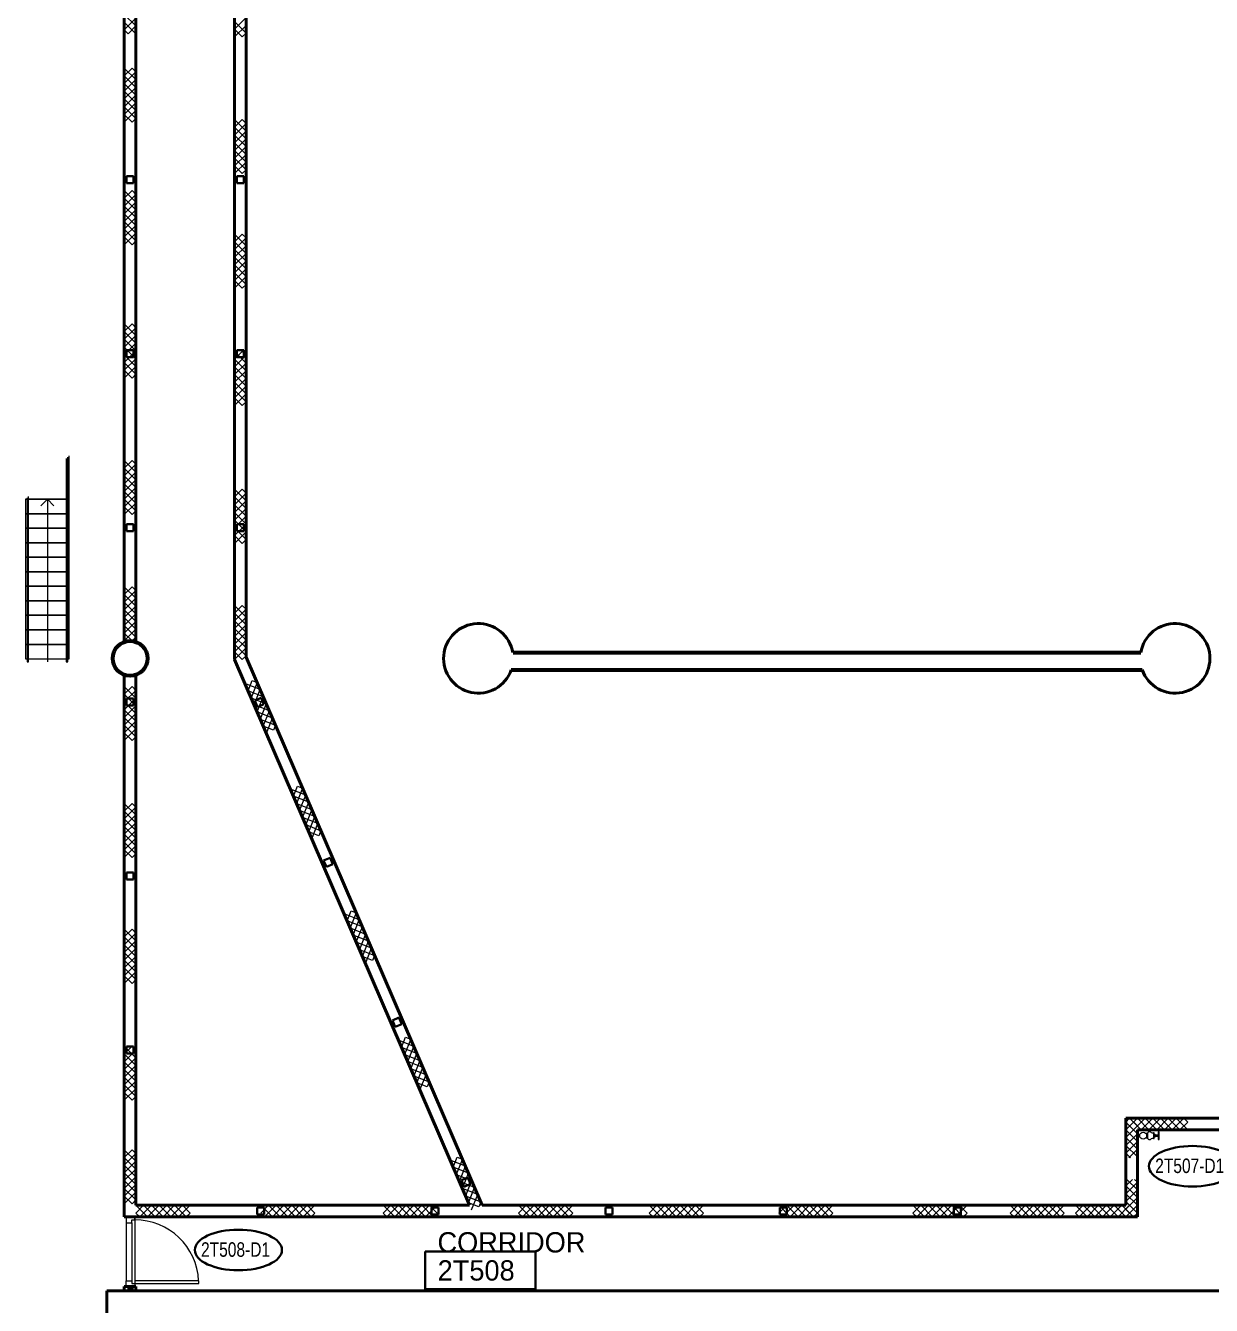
# Model space of a CAD drawing. Header units: metres. Extents: x 1807 to 3745, y 842 to 1968.
# Drawn here: x 3526.2 to 3546.62, y 1320.85 to 1342.9 of the extents above; entities that cross this region are included whole.
import ezdxf
from ezdxf.enums import TextEntityAlignment as Align

# ---------------------------------------------------------------- set-up
doc = ezdxf.new("R2010")
doc.units = ezdxf.units.M
doc.header["$MEASUREMENT"] = 0
doc.layers.get('0').update_dxf_attribs({"lineweight": 0})
for name, color, linetype, lineweight in [('Level 1', 7, 'Continuous', 0), ('Level 31', 7, 'Continuous', 0), ('Level 33', 7, 'Continuous', 0), ('Primary Door', 7, 'Continuous', 0), ('TRIRIGA DOOR BOX', 7, 'Continuous', 0)]:
    doc.layers.add(name, color=color, linetype=linetype, lineweight=lineweight)
doc.styles.add('Style-CHAR_FAST_FONT', font='CHAR_FAST_FONT.shx', dxfattribs={"height": 0.2})

# ---------------------------------------------------------------- blocks, each defined once
blk = doc.blocks.new('AnonymusCell_282')
at = {"layer": 'Primary Door', "color": 7, "linetype": 'Continuous', "lineweight": 30}
blk.add_ellipse((0, 0), major_axis=(0.75, 0), ratio=0.466667, dxfattribs=at)
at = {"layer": 'Primary Door', "color": 7, "linetype": 'Continuous', "lineweight": 30, "style": 'Style-CHAR_FAST_FONT', "width": 0.799986}
blk.add_text('2T508-D1', height=0.25, dxfattribs=at).set_placement((-0.643, 0.133), align=Align.TOP_LEFT)
blk = doc.blocks.new('AnonymusCell_286')
at = {"layer": 'Primary Door', "color": 7, "linetype": 'Continuous', "lineweight": 30}
blk.add_ellipse((0, 0), major_axis=(0.75, 0), ratio=0.466667, dxfattribs=at)
at = {"layer": 'Primary Door', "color": 7, "linetype": 'Continuous', "lineweight": 30, "style": 'Style-CHAR_FAST_FONT', "width": 0.799986}
blk.add_text('2T507-D1', height=0.25, dxfattribs=at).set_placement((-0.643, 0.133), align=Align.TOP_LEFT)

msp = doc.modelspace()

# ---------------------------------------------------------------- linework, layer by layer
at = {"layer": 'Level 1', "color": 7, "linetype": 'Continuous', "lineweight": 40}
for p, q in [((3529.8, 1389.85), (3529.8, 1331.979)), ((3530, 1332.02), (3530, 1389.65)), ((3527.9, 1343.698), (3527.9, 1332.302)), ((3528.1, 1332.302), (3528.1, 1343.698)), ((3527.9, 1332.302), (3528.1, 1332.302)), ((3529.8, 1331.979), (3533.848, 1322.575)), ((3530, 1332.02), (3534.066, 1322.575)), ((3527.9, 1322.375), (3527.9, 1331.717)), ((3528.1, 1322.575), (3528.1, 1331.717)), ((3551.35, 1324.075), (3545.15, 1324.075)), ((3545.15, 1324.075), (3545.15, 1322.575)), ((3545.35, 1323.875), (3545.35, 1322.375)), ((3548.15, 1323.875), (3545.35, 1323.875)), ((3533.848, 1322.575), (3528.1, 1322.575)), ((3545.15, 1322.575), (3534.066, 1322.575)), ((3545.35, 1322.375), (3527.9, 1322.375)), ((3527.6, 1321.1), (3560.15, 1321.1)), ((3527.6, 1320.6), (3527.6, 1321.1)), ((3527.9, 1321.175), (3527.9, 1321.1)), ((3527.9, 1321.175), (3528.1, 1321.175)), ((3528.036, 1321.155), (3527.976, 1321.155)), ((3527.976, 1321.155), (3527.976, 1321.115)), ((3527.976, 1321.115), (3528.036, 1321.115)), ((3528.036, 1321.115), (3528.036, 1321.155)), ((3528.1, 1321.175), (3528.1, 1321.1))]:
    msp.add_line(p, q, dxfattribs=at)
at = {"layer": 'Level 1', "color": 7, "linetype": 'Continuous', "lineweight": 0}
for p, q in [((3527.9, 1343.098), (3528.1, 1342.898)), ((3527.9, 1342.832), (3528.1, 1343.032)), ((3527.9, 1342.965), (3528.1, 1342.765)), ((3529.8, 1342.842), (3530, 1343.042)), ((3529.8, 1342.976), (3530, 1342.776)), ((3529.8, 1342.709), (3530, 1342.909)), ((3527.967, 1342.765), (3527.9, 1342.832)), ((3528.1, 1342.898), (3527.967, 1342.765)), ((3529.933, 1342.709), (3529.8, 1342.842)), ((3530, 1342.776), (3529.933, 1342.709)), ((3527.9, 1342.04), (3528.033, 1342.173)), ((3528.1, 1341.973), (3527.9, 1342.173)), ((3528.1, 1342.106), (3527.9, 1341.906)), ((3528.1, 1341.84), (3527.9, 1342.04)), ((3528.033, 1342.173), (3528.1, 1342.106)), ((3527.9, 1341.773), (3528.1, 1341.973)), ((3527.9, 1341.906), (3528.1, 1341.706)), ((3527.9, 1341.64), (3528.1, 1341.84)), ((3528.1, 1341.573), (3527.9, 1341.773)), ((3528.1, 1341.706), (3527.9, 1341.506)), ((3528.1, 1341.44), (3527.9, 1341.64)), ((3527.9, 1341.373), (3528.1, 1341.573)), ((3527.9, 1341.506), (3528.1, 1341.306)), ((3527.9, 1341.24), (3528.1, 1341.44)), ((3528.033, 1341.24), (3527.9, 1341.373)), ((3528.1, 1341.306), (3528.033, 1341.24)), ((3529.8, 1341.153), (3529.933, 1341.286)), ((3530, 1341.086), (3529.8, 1341.286)), ((3530, 1341.219), (3529.8, 1341.019)), ((3530, 1340.953), (3529.8, 1341.153)), ((3529.933, 1341.286), (3530, 1341.219)), ((3529.8, 1340.886), (3530, 1341.086)), ((3529.8, 1341.019), (3530, 1340.819)), ((3529.8, 1340.753), (3530, 1340.953)), ((3530, 1340.686), (3529.8, 1340.886)), ((3530, 1340.819), (3529.8, 1340.619)), ((3530, 1340.553), (3529.8, 1340.753)), ((3529.8, 1340.486), (3530, 1340.686)), ((3529.8, 1340.619), (3530, 1340.419)), ((3529.8, 1340.353), (3530, 1340.553)), ((3529.933, 1340.353), (3529.8, 1340.486)), ((3530, 1340.419), (3529.933, 1340.353)), ((3527.9, 1339.929), (3528.033, 1340.062)), ((3528.1, 1339.862), (3527.9, 1340.062)), ((3528.033, 1340.062), (3528.1, 1339.995)), ((3528.1, 1339.995), (3527.9, 1339.795)), ((3528.1, 1339.729), (3527.9, 1339.929)), ((3527.9, 1339.662), (3528.1, 1339.862)), ((3527.9, 1339.795), (3528.1, 1339.595)), ((3527.9, 1339.529), (3528.1, 1339.729)), ((3528.1, 1339.462), (3527.9, 1339.662)), ((3528.1, 1339.595), (3527.9, 1339.395)), ((3528.1, 1339.329), (3527.9, 1339.529)), ((3527.9, 1339.262), (3528.1, 1339.462)), ((3527.9, 1339.395), (3528.1, 1339.195)), ((3527.9, 1339.129), (3528.1, 1339.329)), ((3528.033, 1339.129), (3527.9, 1339.262)), ((3528.1, 1339.195), (3528.033, 1339.129)), ((3529.8, 1339.179), (3529.933, 1339.312)), ((3530, 1339.112), (3529.8, 1339.312)), ((3530, 1339.245), (3529.8, 1339.045)), ((3530, 1338.979), (3529.8, 1339.179)), ((3529.933, 1339.312), (3530, 1339.245)), ((3529.8, 1338.912), (3530, 1339.112)), ((3529.8, 1339.045), (3530, 1338.845)), ((3529.8, 1338.779), (3530, 1338.979)), ((3530, 1338.712), (3529.8, 1338.912)), ((3530, 1338.845), (3529.8, 1338.645)), ((3530, 1338.579), (3529.8, 1338.779)), ((3529.8, 1338.512), (3530, 1338.712)), ((3529.8, 1338.645), (3530, 1338.445)), ((3529.8, 1338.379), (3530, 1338.579)), ((3529.933, 1338.379), (3529.8, 1338.512)), ((3530, 1338.445), (3529.933, 1338.379)), ((3527.9, 1337.631), (3528.033, 1337.764)), ((3528.1, 1337.564), (3527.9, 1337.764)), ((3528.1, 1337.698), (3527.9, 1337.498)), ((3528.1, 1337.431), (3527.9, 1337.631)), ((3528.033, 1337.764), (3528.1, 1337.698)), ((3527.9, 1337.364), (3528.1, 1337.564)), ((3527.9, 1337.498), (3528.1, 1337.298)), ((3527.9, 1337.231), (3528.1, 1337.431)), ((3528.1, 1337.164), (3527.9, 1337.364)), ((3528.1, 1337.298), (3527.9, 1337.098)), ((3528.1, 1337.031), (3527.9, 1337.231)), ((3529.8, 1337.157), (3529.933, 1337.29)), ((3530, 1337.09), (3529.8, 1337.29)), ((3530, 1337.223), (3529.8, 1337.023)), ((3529.933, 1337.29), (3530, 1337.223)), ((3527.9, 1336.964), (3528.1, 1337.164)), ((3527.9, 1337.098), (3528.1, 1336.898)), ((3527.9, 1336.831), (3528.1, 1337.031)), ((3528.033, 1336.831), (3527.9, 1336.964)), ((3530, 1336.957), (3529.8, 1337.157)), ((3529.8, 1336.89), (3530, 1337.09)), ((3529.8, 1337.023), (3530, 1336.823)), ((3529.8, 1336.757), (3530, 1336.957)), ((3528.1, 1336.898), (3528.033, 1336.831)), ((3530, 1336.69), (3529.8, 1336.89)), ((3530, 1336.823), (3529.8, 1336.623)), ((3530, 1336.557), (3529.8, 1336.757)), ((3529.8, 1336.49), (3530, 1336.69)), ((3529.8, 1336.623), (3530, 1336.423)), ((3529.8, 1336.357), (3530, 1336.557)), ((3529.933, 1336.357), (3529.8, 1336.49)), ((3530, 1336.423), (3529.933, 1336.357)), ((3526.9, 1335.442), (3526.9, 1331.942)), ((3526.925, 1331.942), (3526.925, 1335.467)), ((3526.95, 1334.742), (3526.95, 1335.492)), ((3527.9, 1335.277), (3528.033, 1335.41)), ((3528.1, 1335.21), (3527.9, 1335.41)), ((3528.033, 1335.41), (3528.1, 1335.344)), ((3528.1, 1335.344), (3527.9, 1335.144)), ((3528.1, 1335.077), (3527.9, 1335.277)), ((3527.9, 1335.01), (3528.1, 1335.21)), ((3527.9, 1335.144), (3528.1, 1334.944)), ((3527.9, 1334.877), (3528.1, 1335.077)), ((3528.1, 1334.81), (3527.9, 1335.01)), ((3526.2, 1334.742), (3526.2, 1334.492)), ((3526.95, 1334.742), (3526.2, 1334.742)), ((3526.2, 1334.742), (3526.95, 1334.742)), ((3526.225, 1334.767), (3526.225, 1331.942)), ((3526.25, 1331.942), (3526.25, 1334.792)), ((3526.575, 1334.742), (3526.464, 1334.631)), ((3526.575, 1334.742), (3526.575, 1331.942)), ((3526.575, 1334.742), (3526.686, 1334.631)), ((3526.95, 1334.492), (3526.95, 1334.742)), ((3528.1, 1334.944), (3527.9, 1334.744)), ((3528.1, 1334.677), (3527.9, 1334.877)), ((3527.9, 1334.61), (3528.1, 1334.81)), ((3527.9, 1334.744), (3528.1, 1334.544)), ((3529.8, 1334.781), (3529.933, 1334.915)), ((3530, 1334.715), (3529.8, 1334.915)), ((3530, 1334.848), (3529.8, 1334.648)), ((3530, 1334.581), (3529.8, 1334.781)), ((3529.933, 1334.915), (3530, 1334.848)), ((3527.9, 1334.477), (3528.1, 1334.677)), ((3528.033, 1334.477), (3527.9, 1334.61)), ((3528.1, 1334.544), (3528.033, 1334.477)), ((3529.8, 1334.515), (3530, 1334.715)), ((3529.8, 1334.648), (3530, 1334.448)), ((3529.8, 1334.381), (3530, 1334.581)), ((3526.2, 1334.492), (3526.95, 1334.492)), ((3526.2, 1334.492), (3526.2, 1334.242)), ((3526.95, 1334.492), (3526.2, 1334.492)), ((3526.95, 1334.242), (3526.95, 1334.492)), ((3530, 1334.315), (3529.8, 1334.515)), ((3530, 1334.448), (3529.8, 1334.248)), ((3530, 1334.181), (3529.8, 1334.381)), ((3529.8, 1334.115), (3530, 1334.315)), ((3526.2, 1334.242), (3526.95, 1334.242)), ((3526.2, 1334.242), (3526.2, 1333.992)), ((3526.95, 1334.242), (3526.2, 1334.242)), ((3526.95, 1333.992), (3526.95, 1334.242)), ((3529.8, 1334.248), (3530, 1334.048)), ((3529.8, 1333.981), (3530, 1334.181)), ((3529.933, 1333.981), (3529.8, 1334.115)), ((3526.2, 1333.992), (3526.95, 1333.992)), ((3526.2, 1333.992), (3526.2, 1333.742)), ((3526.95, 1333.992), (3526.2, 1333.992)), ((3526.95, 1333.742), (3526.95, 1333.992)), ((3530, 1334.048), (3529.933, 1333.981)), ((3526.2, 1333.742), (3526.95, 1333.742)), ((3526.2, 1333.742), (3526.2, 1333.492)), ((3526.95, 1333.742), (3526.2, 1333.742)), ((3526.95, 1333.492), (3526.95, 1333.742)), ((3526.2, 1333.492), (3526.95, 1333.492)), ((3526.2, 1333.492), (3526.2, 1333.242)), ((3526.95, 1333.492), (3526.2, 1333.492)), ((3526.95, 1333.242), (3526.95, 1333.492)), ((3526.2, 1333.242), (3526.95, 1333.242)), ((3526.2, 1333.242), (3526.2, 1332.992)), ((3526.95, 1333.242), (3526.2, 1333.242)), ((3526.95, 1332.992), (3526.95, 1333.242)), ((3527.9, 1333.102), (3528.033, 1333.235)), ((3528.1, 1333.035), (3527.9, 1333.235)), ((3528.033, 1333.235), (3528.1, 1333.168)), ((3526.2, 1332.992), (3526.95, 1332.992)), ((3526.2, 1332.992), (3526.2, 1332.742)), ((3526.95, 1332.992), (3526.2, 1332.992)), ((3526.95, 1332.742), (3526.95, 1332.992)), ((3528.1, 1333.168), (3527.9, 1332.968)), ((3528.1, 1332.902), (3527.9, 1333.102)), ((3527.9, 1332.835), (3528.1, 1333.035)), ((3527.9, 1332.968), (3528.1, 1332.768)), ((3527.9, 1332.702), (3528.1, 1332.902)), ((3528.1, 1332.635), (3527.9, 1332.835)), ((3528.1, 1332.768), (3527.9, 1332.568)), ((3529.8, 1332.779), (3529.933, 1332.912)), ((3530, 1332.712), (3529.8, 1332.912)), ((3530, 1332.846), (3529.8, 1332.646)), ((3530, 1332.579), (3529.8, 1332.779)), ((3529.933, 1332.912), (3530, 1332.846)), ((3526.2, 1332.742), (3526.95, 1332.742)), ((3526.2, 1332.742), (3526.2, 1332.492)), ((3526.95, 1332.742), (3526.2, 1332.742)), ((3526.95, 1332.492), (3526.95, 1332.742)), ((3528.1, 1332.502), (3527.9, 1332.702)), ((3527.9, 1332.435), (3528.1, 1332.635)), ((3527.9, 1332.568), (3528.1, 1332.368)), ((3529.8, 1332.512), (3530, 1332.712)), ((3529.8, 1332.646), (3530, 1332.446)), ((3529.8, 1332.379), (3530, 1332.579)), ((3526.2, 1332.492), (3526.95, 1332.492)), ((3526.2, 1332.492), (3526.2, 1332.242)), ((3526.95, 1332.492), (3526.2, 1332.492)), ((3526.95, 1332.242), (3526.95, 1332.492)), ((3527.9, 1332.302), (3528.1, 1332.502)), ((3528.033, 1332.302), (3527.9, 1332.435)), ((3528.1, 1332.368), (3528.033, 1332.302)), ((3530, 1332.312), (3529.8, 1332.512)), ((3530, 1332.446), (3529.8, 1332.246)), ((3530, 1332.179), (3529.8, 1332.379)), ((3526.2, 1332.242), (3526.95, 1332.242)), ((3526.2, 1332.242), (3526.2, 1331.992)), ((3526.95, 1332.242), (3526.2, 1332.242)), ((3526.95, 1331.992), (3526.95, 1332.242)), ((3529.8, 1332.112), (3530, 1332.312)), ((3529.8, 1332.246), (3530, 1332.046)), ((3529.8, 1331.979), (3530, 1332.179)), ((3529.933, 1331.979), (3529.8, 1332.112)), ((3526.2, 1331.992), (3526.95, 1331.992)), ((3526.225, 1331.942), (3526.25, 1331.942)), ((3526.9, 1331.942), (3526.925, 1331.942)), ((3530, 1332.046), (3529.933, 1331.979)), ((3527.9, 1331.383), (3528.033, 1331.516)), ((3528.1, 1331.316), (3527.9, 1331.516)), ((3528.1, 1331.449), (3527.9, 1331.249)), ((3528.033, 1331.516), (3528.1, 1331.449)), ((3530.241, 1331.461), (3529.978, 1331.566)), ((3530.031, 1331.443), (3530.1, 1331.619)), ((3530.293, 1331.339), (3530.031, 1331.443)), ((3530.188, 1331.584), (3530.083, 1331.321)), ((3530.1, 1331.619), (3530.188, 1331.584)), ((3530.136, 1331.198), (3530.241, 1331.461)), ((3528.1, 1331.183), (3527.9, 1331.383)), ((3527.9, 1331.116), (3528.1, 1331.316)), ((3527.9, 1331.249), (3528.1, 1331.049)), ((3530.083, 1331.321), (3530.346, 1331.216)), ((3530.189, 1331.076), (3530.293, 1331.339)), ((3530.346, 1331.216), (3530.241, 1330.954)), ((3527.9, 1330.983), (3528.1, 1331.183)), ((3528.1, 1330.916), (3527.9, 1331.116)), ((3528.1, 1331.049), (3527.9, 1330.849)), ((3530.399, 1331.094), (3530.136, 1331.198)), ((3530.451, 1330.971), (3530.189, 1331.076)), ((3530.294, 1330.831), (3530.399, 1331.094)), ((3528.1, 1330.783), (3527.9, 1330.983)), ((3527.9, 1330.716), (3528.1, 1330.916)), ((3527.9, 1330.849), (3528.1, 1330.649)), ((3527.9, 1330.583), (3528.1, 1330.783)), ((3530.241, 1330.954), (3530.504, 1330.849)), ((3530.469, 1330.761), (3530.294, 1330.831)), ((3530.347, 1330.709), (3530.451, 1330.971)), ((3530.504, 1330.849), (3530.469, 1330.761)), ((3528.033, 1330.583), (3527.9, 1330.716)), ((3528.1, 1330.649), (3528.033, 1330.583)), ((3531.024, 1329.642), (3530.761, 1329.747)), ((3530.814, 1329.624), (3530.883, 1329.8)), ((3530.971, 1329.765), (3530.866, 1329.502)), ((3530.883, 1329.8), (3530.971, 1329.765)), ((3527.9, 1329.368), (3528.033, 1329.501)), ((3528.1, 1329.301), (3527.9, 1329.501)), ((3528.033, 1329.501), (3528.1, 1329.434)), ((3531.076, 1329.52), (3530.814, 1329.624)), ((3530.866, 1329.502), (3531.129, 1329.397)), ((3530.919, 1329.38), (3531.024, 1329.642)), ((3530.972, 1329.257), (3531.076, 1329.52)), ((3528.1, 1329.434), (3527.9, 1329.234)), ((3528.1, 1329.168), (3527.9, 1329.368)), ((3527.9, 1329.101), (3528.1, 1329.301)), ((3527.9, 1329.234), (3528.1, 1329.034)), ((3531.182, 1329.275), (3530.919, 1329.38)), ((3531.234, 1329.152), (3530.972, 1329.257)), ((3531.129, 1329.397), (3531.024, 1329.135)), ((3531.077, 1329.012), (3531.182, 1329.275)), ((3527.9, 1328.968), (3528.1, 1329.168)), ((3528.1, 1328.901), (3527.9, 1329.101)), ((3528.1, 1329.034), (3527.9, 1328.834)), ((3531.024, 1329.135), (3531.287, 1329.03)), ((3531.252, 1328.942), (3531.077, 1329.012)), ((3531.13, 1328.89), (3531.234, 1329.152)), ((3531.287, 1329.03), (3531.252, 1328.942)), ((3528.1, 1328.768), (3527.9, 1328.968)), ((3527.9, 1328.701), (3528.1, 1328.901)), ((3527.9, 1328.834), (3528.1, 1328.634)), ((3527.9, 1328.568), (3528.1, 1328.768)), ((3528.033, 1328.568), (3527.9, 1328.701)), ((3528.1, 1328.634), (3528.033, 1328.568)), ((3531.948, 1327.494), (3531.686, 1327.599)), ((3531.738, 1327.476), (3531.808, 1327.651)), ((3532.001, 1327.372), (3531.738, 1327.476)), ((3531.896, 1327.616), (3531.791, 1327.354)), ((3531.808, 1327.651), (3531.896, 1327.616)), ((3531.844, 1327.231), (3531.948, 1327.494)), ((3527.9, 1327.199), (3528.033, 1327.332)), ((3528.1, 1327.132), (3527.9, 1327.332)), ((3528.1, 1327.265), (3527.9, 1327.065)), ((3528.033, 1327.332), (3528.1, 1327.265)), ((3531.791, 1327.354), (3532.054, 1327.249)), ((3531.896, 1327.109), (3532.001, 1327.372)), ((3532.054, 1327.249), (3531.949, 1326.986)), ((3528.1, 1326.999), (3527.9, 1327.199)), ((3527.9, 1326.932), (3528.1, 1327.132)), ((3527.9, 1327.065), (3528.1, 1326.865)), ((3532.107, 1327.127), (3531.844, 1327.231)), ((3532.159, 1327.004), (3531.896, 1327.109)), ((3532.002, 1326.864), (3532.107, 1327.127)), ((3527.9, 1326.799), (3528.1, 1326.999)), ((3528.1, 1326.732), (3527.9, 1326.932)), ((3528.1, 1326.865), (3527.9, 1326.665)), ((3531.949, 1326.986), (3532.212, 1326.882)), ((3532.177, 1326.794), (3532.002, 1326.864)), ((3532.055, 1326.741), (3532.159, 1327.004)), ((3532.212, 1326.882), (3532.177, 1326.794)), ((3528.1, 1326.599), (3527.9, 1326.799)), ((3527.9, 1326.532), (3528.1, 1326.732)), ((3527.9, 1326.665), (3528.1, 1326.465)), ((3527.9, 1326.399), (3528.1, 1326.599)), ((3528.033, 1326.399), (3527.9, 1326.532)), ((3528.1, 1326.465), (3528.033, 1326.399)), ((3527.9, 1325.184), (3528.033, 1325.317)), ((3528.1, 1325.117), (3527.9, 1325.317)), ((3528.033, 1325.317), (3528.1, 1325.25)), ((3532.887, 1325.314), (3532.624, 1325.419)), ((3532.677, 1325.296), (3532.746, 1325.472)), ((3532.939, 1325.192), (3532.677, 1325.296)), ((3532.834, 1325.437), (3532.729, 1325.174)), ((3532.746, 1325.472), (3532.834, 1325.437)), ((3532.782, 1325.052), (3532.887, 1325.314)), ((3528.1, 1325.25), (3527.9, 1325.05)), ((3528.1, 1324.984), (3527.9, 1325.184)), ((3527.9, 1324.917), (3528.1, 1325.117)), ((3527.9, 1325.05), (3528.1, 1324.85)), ((3532.729, 1325.174), (3532.992, 1325.069)), ((3533.045, 1324.947), (3532.782, 1325.052)), ((3532.835, 1324.929), (3532.939, 1325.192)), ((3532.992, 1325.069), (3532.887, 1324.807)), ((3527.9, 1324.784), (3528.1, 1324.984)), ((3528.1, 1324.717), (3527.9, 1324.917)), ((3528.1, 1324.85), (3527.9, 1324.65)), ((3533.098, 1324.824), (3532.835, 1324.929)), ((3532.94, 1324.684), (3533.045, 1324.947)), ((3532.993, 1324.562), (3533.098, 1324.824)), ((3528.1, 1324.584), (3527.9, 1324.784)), ((3527.9, 1324.517), (3528.1, 1324.717)), ((3527.9, 1324.65), (3528.1, 1324.45)), ((3532.887, 1324.807), (3533.15, 1324.702)), ((3533.115, 1324.614), (3532.94, 1324.684)), ((3533.15, 1324.702), (3533.115, 1324.614)), ((3527.9, 1324.384), (3528.1, 1324.584)), ((3528.033, 1324.384), (3527.9, 1324.517)), ((3528.1, 1324.45), (3528.033, 1324.384)), ((3545.35, 1324.075), (3545.15, 1323.875)), ((3545.15, 1324.008), (3545.217, 1324.075)), ((3545.35, 1323.808), (3545.15, 1324.008)), ((3545.35, 1323.942), (3545.15, 1323.742)), ((3545.217, 1324.075), (3545.35, 1323.942)), ((3545.283, 1324.008), (3545.35, 1324.075)), ((3545.483, 1324.075), (3545.283, 1323.875)), ((3545.417, 1323.875), (3545.283, 1324.008)), ((3545.35, 1324.075), (3545.55, 1323.875)), ((3545.617, 1324.075), (3545.417, 1323.875)), ((3545.683, 1323.875), (3545.483, 1324.075)), ((3545.55, 1323.875), (3545.75, 1324.075)), ((3545.817, 1323.875), (3545.617, 1324.075)), ((3545.883, 1324.075), (3545.683, 1323.875)), ((3545.75, 1324.075), (3545.95, 1323.875)), ((3546.017, 1324.075), (3545.817, 1323.875)), ((3546.083, 1323.875), (3545.883, 1324.075)), ((3545.95, 1323.875), (3546.15, 1324.075)), ((3546.217, 1323.875), (3546.017, 1324.075)), ((3546.217, 1324.008), (3546.083, 1323.875)), ((3546.15, 1324.075), (3546.217, 1324.008)), ((3545.15, 1323.875), (3545.35, 1323.675)), ((3545.15, 1323.608), (3545.35, 1323.808)), ((3545.15, 1323.742), (3545.35, 1323.542)), ((3545.496, 1323.813), (3545.513, 1323.813)), ((3545.513, 1323.736), (3545.496, 1323.736)), ((3545.515, 1323.822), (3545.515, 1323.822)), ((3545.515, 1323.822), (3545.53, 1323.822)), ((3545.53, 1323.793), (3545.515, 1323.793)), ((3545.53, 1323.756), (3545.515, 1323.756)), ((3545.53, 1323.727), (3545.515, 1323.727)), ((3545.64, 1323.822), (3545.63, 1323.822)), ((3545.63, 1323.822), (3545.63, 1323.727)), ((3545.63, 1323.727), (3545.64, 1323.727)), ((3545.64, 1323.727), (3545.64, 1323.822)), ((3545.652, 1323.797), (3545.64, 1323.797)), ((3545.64, 1323.797), (3545.64, 1323.753)), ((3545.652, 1323.785), (3545.64, 1323.785)), ((3545.652, 1323.764), (3545.64, 1323.764)), ((3545.64, 1323.753), (3545.649, 1323.753)), ((3545.672, 1323.787), (3545.672, 1323.783)), ((3545.707, 1323.783), (3545.672, 1323.783)), ((3545.672, 1323.783), (3545.672, 1323.767)), ((3545.672, 1323.767), (3545.672, 1323.763)), ((3545.672, 1323.767), (3545.707, 1323.767)), ((3545.727, 1323.842), (3545.707, 1323.842)), ((3545.707, 1323.842), (3545.707, 1323.707)), ((3545.707, 1323.767), (3545.707, 1323.783)), ((3545.727, 1323.707), (3545.727, 1323.842)), ((3527.9, 1323.4), (3528.033, 1323.533)), ((3528.1, 1323.333), (3527.9, 1323.533)), ((3528.033, 1323.533), (3528.1, 1323.467)), ((3545.35, 1323.675), (3545.15, 1323.475)), ((3545.35, 1323.408), (3545.15, 1323.608)), ((3545.35, 1323.542), (3545.202, 1323.394)), ((3545.707, 1323.707), (3545.727, 1323.707)), ((3528.1, 1323.467), (3527.9, 1323.267)), ((3528.1, 1323.2), (3527.9, 1323.4)), ((3527.9, 1323.133), (3528.1, 1323.333)), ((3533.776, 1323.249), (3533.513, 1323.353)), ((3533.566, 1323.231), (3533.636, 1323.406)), ((3533.723, 1323.371), (3533.619, 1323.108)), ((3533.636, 1323.406), (3533.723, 1323.371)), ((3545.15, 1323.475), (3545.231, 1323.394)), ((3545.336, 1323.394), (3545.35, 1323.408)), ((3527.9, 1323.267), (3528.1, 1323.067)), ((3527.9, 1323), (3528.1, 1323.2)), ((3528.1, 1322.933), (3527.9, 1323.133)), ((3528.1, 1323.067), (3527.9, 1322.867)), ((3533.829, 1323.126), (3533.566, 1323.231)), ((3533.619, 1323.108), (3533.881, 1323.004)), ((3533.671, 1322.986), (3533.776, 1323.249)), ((3533.724, 1322.863), (3533.829, 1323.126)), ((3528.1, 1322.8), (3527.9, 1323)), ((3527.9, 1322.733), (3528.1, 1322.933)), ((3527.9, 1322.867), (3528.1, 1322.667)), ((3533.934, 1322.881), (3533.671, 1322.986)), ((3533.987, 1322.759), (3533.724, 1322.863)), ((3533.881, 1323.004), (3533.777, 1322.741)), ((3533.829, 1322.618), (3533.934, 1322.881)), ((3545.15, 1322.908), (3545.264, 1323.022)), ((3545.15, 1322.775), (3545.35, 1322.975)), ((3545.35, 1322.708), (3545.15, 1322.908)), ((3545.35, 1322.842), (3545.15, 1322.642)), ((3545.17, 1323.022), (3545.35, 1322.842)), ((3545.35, 1322.975), (3545.303, 1323.022)), ((3527.9, 1322.6), (3528.1, 1322.8)), ((3528.033, 1322.6), (3527.9, 1322.733)), ((3528.1, 1322.667), (3528.033, 1322.6)), ((3533.777, 1322.741), (3534.04, 1322.636)), ((3534.005, 1322.549), (3533.829, 1322.618)), ((3533.882, 1322.496), (3533.987, 1322.759)), ((3534.04, 1322.636), (3534.005, 1322.549)), ((3545.35, 1322.575), (3545.15, 1322.775)), ((3545.15, 1322.508), (3545.35, 1322.708)), ((3545.15, 1322.642), (3545.35, 1322.442)), ((3528.1, 1322.575), (3528.3, 1322.375)), ((3528.1, 1322.442), (3528.233, 1322.575)), ((3528.167, 1322.375), (3528.1, 1322.442)), ((3528.367, 1322.575), (3528.167, 1322.375)), ((3528.233, 1322.575), (3528.433, 1322.375)), ((3528.3, 1322.375), (3528.5, 1322.575)), ((3528.567, 1322.375), (3528.367, 1322.575)), ((3528.433, 1322.375), (3528.633, 1322.575)), ((3528.5, 1322.575), (3528.7, 1322.375)), ((3528.767, 1322.575), (3528.567, 1322.375)), ((3528.633, 1322.575), (3528.833, 1322.375)), ((3528.7, 1322.375), (3528.9, 1322.575)), ((3528.967, 1322.375), (3528.767, 1322.575)), ((3528.833, 1322.375), (3529.033, 1322.575)), ((3528.9, 1322.575), (3529.033, 1322.442)), ((3529.033, 1322.442), (3528.967, 1322.375)), ((3530.25, 1322.575), (3530.45, 1322.375)), ((3530.25, 1322.442), (3530.383, 1322.575)), ((3530.317, 1322.375), (3530.25, 1322.442)), ((3530.517, 1322.575), (3530.317, 1322.375)), ((3530.383, 1322.575), (3530.583, 1322.375)), ((3530.45, 1322.375), (3530.65, 1322.575)), ((3530.717, 1322.375), (3530.517, 1322.575)), ((3530.583, 1322.375), (3530.783, 1322.575)), ((3530.65, 1322.575), (3530.85, 1322.375)), ((3530.917, 1322.575), (3530.717, 1322.375)), ((3530.783, 1322.575), (3530.983, 1322.375)), ((3530.85, 1322.375), (3531.05, 1322.575)), ((3531.117, 1322.375), (3530.917, 1322.575)), ((3530.983, 1322.375), (3531.183, 1322.575)), ((3531.05, 1322.575), (3531.183, 1322.442)), ((3531.183, 1322.442), (3531.117, 1322.375)), ((3532.357, 1322.575), (3532.557, 1322.375)), ((3532.357, 1322.442), (3532.49, 1322.575)), ((3532.423, 1322.375), (3532.357, 1322.442)), ((3532.623, 1322.575), (3532.423, 1322.375)), ((3532.49, 1322.575), (3532.69, 1322.375)), ((3532.557, 1322.375), (3532.757, 1322.575)), ((3532.823, 1322.375), (3532.623, 1322.575)), ((3532.69, 1322.375), (3532.89, 1322.575)), ((3532.757, 1322.575), (3532.957, 1322.375)), ((3533.023, 1322.575), (3532.823, 1322.375)), ((3532.89, 1322.575), (3533.09, 1322.375)), ((3532.957, 1322.375), (3533.157, 1322.575)), ((3533.223, 1322.375), (3533.023, 1322.575)), ((3533.09, 1322.375), (3533.29, 1322.575)), ((3533.157, 1322.575), (3533.29, 1322.442)), ((3533.29, 1322.442), (3533.223, 1322.375)), ((3534.69, 1322.575), (3534.89, 1322.375)), ((3534.69, 1322.442), (3534.824, 1322.575)), ((3534.757, 1322.375), (3534.69, 1322.442)), ((3534.957, 1322.575), (3534.757, 1322.375)), ((3534.824, 1322.575), (3535.024, 1322.375)), ((3534.89, 1322.375), (3535.09, 1322.575)), ((3535.157, 1322.375), (3534.957, 1322.575)), ((3535.024, 1322.375), (3535.224, 1322.575)), ((3535.09, 1322.575), (3535.29, 1322.375)), ((3535.357, 1322.575), (3535.157, 1322.375)), ((3535.224, 1322.575), (3535.424, 1322.375)), ((3535.29, 1322.375), (3535.49, 1322.575)), ((3535.557, 1322.375), (3535.357, 1322.575)), ((3535.424, 1322.375), (3535.624, 1322.575)), ((3535.49, 1322.575), (3535.624, 1322.442)), ((3535.624, 1322.442), (3535.557, 1322.375)), ((3536.941, 1322.575), (3537.141, 1322.375)), ((3536.941, 1322.442), (3537.075, 1322.575)), ((3537.008, 1322.375), (3536.941, 1322.442)), ((3537.208, 1322.575), (3537.008, 1322.375)), ((3537.075, 1322.575), (3537.275, 1322.375)), ((3537.141, 1322.375), (3537.341, 1322.575)), ((3537.408, 1322.375), (3537.208, 1322.575)), ((3537.275, 1322.375), (3537.475, 1322.575)), ((3537.341, 1322.575), (3537.541, 1322.375)), ((3537.608, 1322.575), (3537.408, 1322.375)), ((3537.475, 1322.575), (3537.675, 1322.375)), ((3537.541, 1322.375), (3537.741, 1322.575)), ((3537.808, 1322.375), (3537.608, 1322.575)), ((3537.675, 1322.375), (3537.875, 1322.575)), ((3537.741, 1322.575), (3537.875, 1322.442)), ((3537.875, 1322.442), (3537.808, 1322.375)), ((3539.172, 1322.575), (3539.372, 1322.375)), ((3539.172, 1322.442), (3539.305, 1322.575)), ((3539.239, 1322.375), (3539.172, 1322.442)), ((3539.439, 1322.575), (3539.239, 1322.375)), ((3539.305, 1322.575), (3539.505, 1322.375)), ((3539.372, 1322.375), (3539.572, 1322.575)), ((3539.639, 1322.375), (3539.439, 1322.575)), ((3539.505, 1322.375), (3539.705, 1322.575)), ((3539.572, 1322.575), (3539.772, 1322.375)), ((3539.839, 1322.575), (3539.639, 1322.375)), ((3539.705, 1322.575), (3539.905, 1322.375)), ((3539.772, 1322.375), (3539.972, 1322.575)), ((3540.039, 1322.375), (3539.839, 1322.575)), ((3539.905, 1322.375), (3540.105, 1322.575)), ((3539.972, 1322.575), (3540.105, 1322.442)), ((3540.105, 1322.442), (3540.039, 1322.375)), ((3541.485, 1322.575), (3541.685, 1322.375)), ((3541.485, 1322.442), (3541.618, 1322.575)), ((3541.552, 1322.375), (3541.485, 1322.442)), ((3541.752, 1322.575), (3541.552, 1322.375)), ((3541.618, 1322.575), (3541.818, 1322.375)), ((3541.685, 1322.375), (3541.885, 1322.575)), ((3541.952, 1322.375), (3541.752, 1322.575)), ((3541.818, 1322.375), (3542.018, 1322.575)), ((3541.885, 1322.575), (3542.085, 1322.375)), ((3542.152, 1322.575), (3541.952, 1322.375)), ((3542.018, 1322.575), (3542.218, 1322.375)), ((3542.085, 1322.375), (3542.285, 1322.575)), ((3542.352, 1322.375), (3542.152, 1322.575)), ((3542.218, 1322.375), (3542.418, 1322.575)), ((3542.285, 1322.575), (3542.418, 1322.442)), ((3542.418, 1322.442), (3542.352, 1322.375)), ((3543.158, 1322.575), (3543.358, 1322.375)), ((3543.158, 1322.442), (3543.291, 1322.575)), ((3543.225, 1322.375), (3543.158, 1322.442)), ((3543.425, 1322.575), (3543.225, 1322.375)), ((3543.291, 1322.575), (3543.491, 1322.375)), ((3543.358, 1322.375), (3543.558, 1322.575)), ((3543.625, 1322.375), (3543.425, 1322.575)), ((3543.491, 1322.375), (3543.691, 1322.575)), ((3543.558, 1322.575), (3543.758, 1322.375)), ((3543.825, 1322.575), (3543.625, 1322.375)), ((3543.691, 1322.575), (3543.891, 1322.375)), ((3543.758, 1322.375), (3543.958, 1322.575)), ((3544.025, 1322.375), (3543.825, 1322.575)), ((3543.891, 1322.375), (3544.091, 1322.575)), ((3543.958, 1322.575), (3544.091, 1322.442)), ((3544.091, 1322.442), (3544.025, 1322.375)), ((3544.283, 1322.575), (3544.483, 1322.375)), ((3544.283, 1322.442), (3544.417, 1322.575)), ((3544.35, 1322.375), (3544.283, 1322.442)), ((3544.55, 1322.575), (3544.35, 1322.375)), ((3544.417, 1322.575), (3544.617, 1322.375)), ((3544.483, 1322.375), (3544.683, 1322.575)), ((3544.75, 1322.375), (3544.55, 1322.575)), ((3544.617, 1322.375), (3544.817, 1322.575)), ((3544.683, 1322.575), (3544.883, 1322.375)), ((3544.95, 1322.575), (3544.75, 1322.375)), ((3544.817, 1322.575), (3545.017, 1322.375)), ((3544.883, 1322.375), (3545.083, 1322.575)), ((3545.15, 1322.375), (3544.95, 1322.575)), ((3545.017, 1322.375), (3545.217, 1322.575)), ((3545.083, 1322.575), (3545.217, 1322.442)), ((3545.15, 1322.375), (3545.35, 1322.575)), ((3545.283, 1322.375), (3545.15, 1322.508)), ((3545.217, 1322.442), (3545.15, 1322.375)), ((3545.35, 1322.442), (3545.283, 1322.375)), ((3528.081, 1322.375), (3527.931, 1322.375)), ((3527.931, 1322.375), (3527.931, 1322.275)), ((3527.931, 1322.375), (3527.931, 1322.275)), ((3528.081, 1322.375), (3527.931, 1322.375)), ((3527.931, 1322.275), (3527.931, 1321.275)), ((3527.931, 1322.275), (3528.031, 1322.275)), ((3527.931, 1322.275), (3528.031, 1322.275)), ((3528.031, 1322.275), (3528.031, 1322.325)), ((3528.031, 1322.325), (3528.081, 1322.325)), ((3528.031, 1322.275), (3528.031, 1322.325)), ((3528.031, 1322.325), (3528.081, 1322.325)), ((3528.031, 1322.275), (3528.031, 1321.275)), ((3528.081, 1322.375), (3528.081, 1321.225)), ((3528.081, 1322.325), (3528.081, 1322.375)), ((3528.081, 1322.325), (3528.081, 1322.375)), ((3527.931, 1321.175), (3527.931, 1321.275)), ((3527.931, 1321.275), (3528.031, 1321.275)), ((3527.931, 1321.275), (3528.031, 1321.275)), ((3527.931, 1321.175), (3527.931, 1321.275)), ((3528.081, 1321.175), (3527.931, 1321.175)), ((3528.081, 1321.175), (3527.931, 1321.175)), ((3528.031, 1321.275), (3528.031, 1321.225)), ((3528.031, 1321.275), (3528.031, 1321.225)), ((3528.031, 1321.225), (3528.081, 1321.225)), ((3528.031, 1321.225), (3528.081, 1321.225)), ((3529.181, 1321.275), (3528.081, 1321.275)), ((3528.081, 1321.275), (3528.081, 1321.225)), ((3528.081, 1321.225), (3528.081, 1321.175)), ((3528.081, 1321.225), (3529.181, 1321.225)), ((3528.081, 1321.225), (3528.081, 1321.175)), ((3529.181, 1321.225), (3529.181, 1321.275))]:
    msp.add_line(p, q, dxfattribs=at)
at = {"layer": 'Level 1', "color": 7, "linetype": 'Continuous', "lineweight": 30}
for p, q in [((3527.94, 1340.31), (3528.06, 1340.31)), ((3527.94, 1340.19), (3527.94, 1340.31)), ((3528.06, 1340.31), (3528.06, 1340.19)), ((3529.84, 1340.31), (3529.96, 1340.31)), ((3529.84, 1340.19), (3529.84, 1340.31)), ((3529.96, 1340.31), (3529.96, 1340.19)), ((3528.06, 1340.19), (3527.94, 1340.19)), ((3529.96, 1340.19), (3529.84, 1340.19)), ((3527.94, 1337.31), (3528.06, 1337.31)), ((3527.94, 1337.19), (3527.94, 1337.31)), ((3528.06, 1337.19), (3527.94, 1337.19)), ((3528.06, 1337.31), (3528.06, 1337.19)), ((3529.84, 1337.31), (3529.96, 1337.31)), ((3529.84, 1337.19), (3529.84, 1337.31)), ((3529.96, 1337.19), (3529.84, 1337.19)), ((3529.96, 1337.31), (3529.96, 1337.19)), ((3527.94, 1334.31), (3528.06, 1334.31)), ((3527.94, 1334.19), (3527.94, 1334.31)), ((3528.06, 1334.31), (3528.06, 1334.19)), ((3529.84, 1334.31), (3529.96, 1334.31)), ((3529.84, 1334.19), (3529.84, 1334.31)), ((3529.96, 1334.31), (3529.96, 1334.19)), ((3528.06, 1334.19), (3527.94, 1334.19)), ((3529.96, 1334.19), (3529.84, 1334.19)), ((3527.94, 1331.31), (3528.06, 1331.31)), ((3527.94, 1331.19), (3527.94, 1331.31)), ((3528.06, 1331.31), (3528.06, 1331.19)), ((3530.148, 1331.273), (3530.258, 1331.32)), ((3530.195, 1331.162), (3530.148, 1331.273)), ((3530.258, 1331.32), (3530.305, 1331.21)), ((3528.06, 1331.19), (3527.94, 1331.19)), ((3530.305, 1331.21), (3530.195, 1331.162)), ((3531.334, 1328.517), (3531.444, 1328.565)), ((3531.444, 1328.565), (3531.491, 1328.454)), ((3531.381, 1328.407), (3531.334, 1328.517)), ((3531.491, 1328.454), (3531.381, 1328.407)), ((3527.94, 1328.31), (3528.06, 1328.31)), ((3527.94, 1328.19), (3527.94, 1328.31)), ((3528.06, 1328.19), (3527.94, 1328.19)), ((3528.06, 1328.31), (3528.06, 1328.19)), ((3532.52, 1325.762), (3532.63, 1325.809)), ((3532.567, 1325.651), (3532.52, 1325.762)), ((3532.678, 1325.699), (3532.567, 1325.651)), ((3532.63, 1325.809), (3532.678, 1325.699)), ((3527.94, 1325.31), (3528.06, 1325.31)), ((3527.94, 1325.19), (3527.94, 1325.31)), ((3528.06, 1325.31), (3528.06, 1325.19)), ((3528.06, 1325.19), (3527.94, 1325.19)), ((3533.706, 1323.006), (3533.816, 1323.053)), ((3533.816, 1323.053), (3533.864, 1322.943)), ((3533.754, 1322.896), (3533.706, 1323.006)), ((3533.864, 1322.943), (3533.754, 1322.896)), ((3530.19, 1322.535), (3530.31, 1322.535)), ((3530.19, 1322.415), (3530.19, 1322.535)), ((3530.31, 1322.415), (3530.19, 1322.415)), ((3530.31, 1322.535), (3530.31, 1322.415)), ((3533.19, 1322.535), (3533.31, 1322.535)), ((3533.19, 1322.415), (3533.19, 1322.535)), ((3533.31, 1322.415), (3533.19, 1322.415)), ((3533.31, 1322.535), (3533.31, 1322.415)), ((3536.19, 1322.535), (3536.31, 1322.535)), ((3536.19, 1322.415), (3536.19, 1322.535)), ((3536.31, 1322.415), (3536.19, 1322.415)), ((3536.31, 1322.535), (3536.31, 1322.415)), ((3539.19, 1322.535), (3539.31, 1322.535)), ((3539.19, 1322.415), (3539.19, 1322.535)), ((3539.31, 1322.415), (3539.19, 1322.415)), ((3539.31, 1322.535), (3539.31, 1322.415)), ((3542.19, 1322.535), (3542.31, 1322.535)), ((3542.19, 1322.415), (3542.19, 1322.535)), ((3542.31, 1322.415), (3542.19, 1322.415)), ((3542.31, 1322.535), (3542.31, 1322.415))]:
    msp.add_line(p, q, dxfattribs=at)
at = {"layer": 'Level 1', "color": 7, "linetype": 'Continuous', "lineweight": 53}
for p, q in [((3534.6, 1332.1), (3545.408, 1332.1)), ((3534.566, 1331.8), (3545.434, 1331.8))]:
    msp.add_line(p, q, dxfattribs=at)
msp.add_circle((3528, 1332), 0.3, dxfattribs=at)
at = {"layer": 'Level 1', "color": 7, "linetype": 'Continuous', "lineweight": 13}
msp.add_circle((3545.45, 1323.775), 0.06, dxfattribs=at)
at = {"layer": 'Level 1', "color": 7, "linetype": 'Continuous', "lineweight": 40}
for centre, start, end in [((3534, 1332), 9.4698, 340.5368), ((3546, 1332), 199.4632, 170.3984)]:
    msp.add_arc(centre, 0.6, start, end, dxfattribs=at)
at = {"layer": 'Level 1', "color": 7, "linetype": 'Continuous', "lineweight": 0}
for centre, radius, start, end in [((3545.552, 1323.808), 0.04, 158.767, 201.233), ((3545.552, 1323.742), 0.04, 158.767, 201.233), ((3545.583, 1323.775), 0.0701, 164.7036, 195.2964), ((3545.561, 1323.809), 0.0339, 61.1573, 156.7573), ((3545.493, 1323.808), 0.04, 338.767, 21.233), ((3545.462, 1323.775), 0.0701, 344.7036, 15.2964), ((3545.493, 1323.742), 0.04, 338.767, 21.233), ((3545.561, 1323.741), 0.0339, 203.2427, 298.8427), ((3545.626, 1323.902), 0.0799, 232.5986, 272.7841), ((3545.626, 1323.648), 0.0799, 87.2159, 127.4014), ((3545.651, 1323.758), 0.00618, 256.1244, 76.1244), ((3545.651, 1323.792), 0.00618, 283.8756, 76.1244), ((3545.645, 1323.775), 0.0127, 304.4192, 55.5808), ((3545.672, 1323.807), 0.0205, 219.866, 270.7387), ((3545.672, 1323.743), 0.0205, 89.2613, 140.134), ((3528.081, 1321.225), 1.1, 2.6026, 90)]:
    msp.add_arc(centre, radius, start, end, dxfattribs=at)
at = {"layer": 'TRIRIGA DOOR BOX', "color": 251, "linetype": 'Continuous', "lineweight": 30, "true_color": 0x555555}
msp.add_lwpolyline([(3533.08, 1321.778), (3534.98, 1321.778), (3534.98, 1321.128), (3533.08, 1321.128)], close=True, dxfattribs=at)

# ---------------------------------------------------------------- block references
at = {"color": 7, "linetype": 'Continuous', "lineweight": 0}
for name, p in [('AnonymusCell_286', (3546.3, 1323.248)), ('AnonymusCell_282', (3529.865, 1321.805))]:
    msp.add_blockref(name, p, dxfattribs=at)

# ---------------------------------------------------------------- texts
at = {"layer": 'Level 31', "color": 7, "linetype": 'Continuous', "lineweight": 30, "style": 'Style-CHAR_FAST_FONT'}
msp.add_text('CORRIDOR', height=0.35, dxfattribs=at).set_placement((3533.295, 1321.937), align=Align.MIDDLE_LEFT)
at = {"layer": 'Level 33', "color": 7, "linetype": 'Continuous', "lineweight": 30, "style": 'Style-CHAR_FAST_FONT'}
msp.add_text('2T508', height=0.35, dxfattribs=at).set_placement((3533.297, 1321.453), align=Align.MIDDLE_LEFT)

doc.saveas('drawing.dxf')
